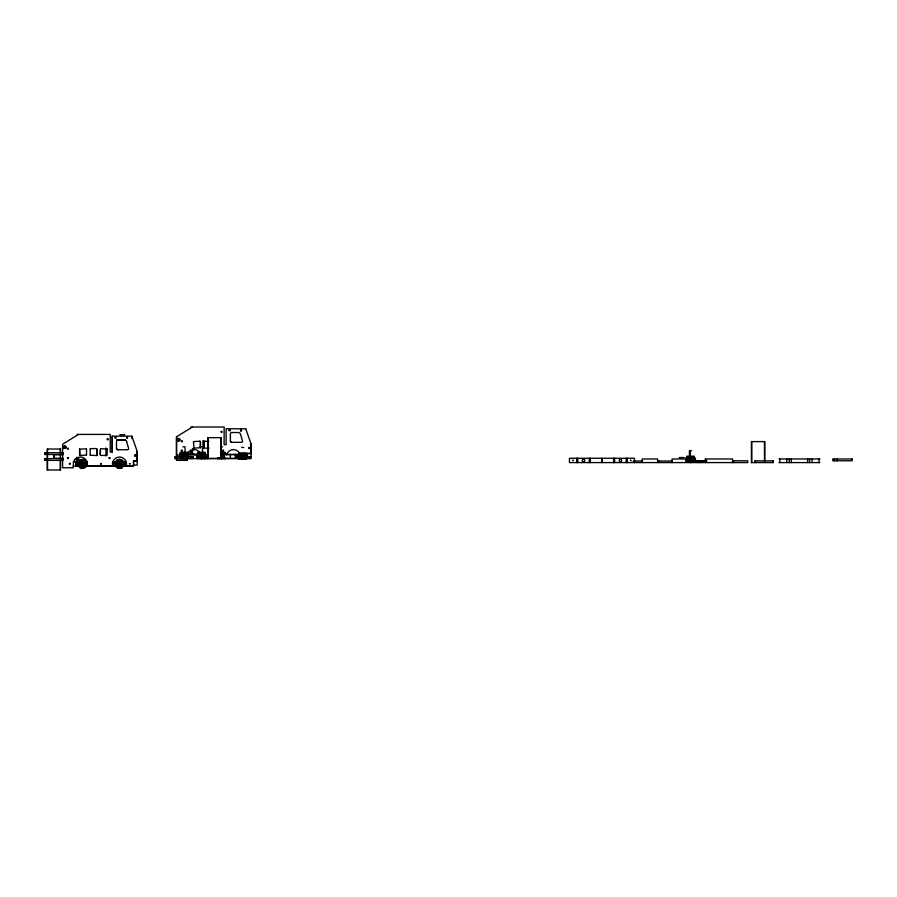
<?xml version="1.0" encoding="UTF-8"?>
<svg xmlns="http://www.w3.org/2000/svg" width="897" height="897" viewBox="0 0 897 897"><rect width="100%" height="100%" fill="white"/><g stroke="black" fill="none" stroke-linecap="round" stroke-linejoin="round"><path stroke-width="1.35" d="M81.358 463.704C85.058 467.886 82.816 459.713 81.235 463.771M692.977 461.843C694.648 455.844 690.847 455.676 692.013 461.865M694.099 461.865C696.195 457.818 693.089 453.983 693.684 461.854M86.516 454.936L86.549 449.094M97.033 455.115L97.145 449.296L96.472 448.578M199.796 441.178L200.457 441.795L200.311 447.805M79.598 449.195L79.934 455.474L86.549 455.026M100.296 449.195L100.24 454.925L100.621 448.691L107.203 448.982M193.427 441.795L194.055 448.164M204.056 441.795L204.045 447.446M181.306 457.022A1.805 0.897 -90 0 1 181.261 456.472C179.927 452.48 183.885 452.436 182.136 456.472A1.805 0.897 -90 0 0 182.181 457.022M199.022 458.636L199.022 457.918A1.805 0.897 -90 0 1 198.663 456.472C197.329 452.48 201.253 452.447 199.538 456.472A1.805 0.897 -90 0 0 199.896 457.918L199.896 458.636M240.362 459.242L240.362 458.524A1.805 0.897 -90 0 1 240.004 457.089C238.613 453.131 242.706 452.996 240.878 457.089A1.805 0.897 -90 0 0 241.237 458.524L241.237 459.242M688.167 461.865C686.216 456.203 690.185 455.373 689.042 461.865M228.993 430.201L230.114 430.739M240.452 430.358L241.282 429.798L241.551 430.739M97.134 454.936L96.461 455.564L90.171 455.16M90.216 448.993L90.193 455.093M179.86 457.022A1.805 1.559 -90 0 1 179.781 456.472C179.209 452.492 181.564 452.48 180.286 456.472A1.805 1.559 -90 0 0 180.364 457.022M197.8 458.636L197.8 457.918A1.805 1.559 -90 0 1 197.172 456.472C196.611 452.492 198.955 452.48 197.676 456.472A1.805 1.559 -90 0 0 198.304 457.918L198.304 458.636M238.524 454.656L239.645 453.938L238.524 454.656L238.524 457.089A1.805 1.559 -90 0 0 239.14 458.524L239.14 459.242M686.956 461.865C684.972 457.605 687.797 454.151 687.461 461.865M81.952 467.707C77.568 467.359 77.568 460.385 81.952 460.026L81.919 459.309L82.961 459.309L82.961 460.026C87.917 460.486 86.796 468.548 81.919 467.707A3.868 3.868 0 0 1 79.16 461.787A3.868 3.868 0 0 1 85.686 461.787A3.868 3.868 0 0 1 82.928 467.707L82.928 468.425L81.919 468.425M121.891 466.933L118.931 467.707A3.868 3.868 0 0 1 116.453 466.227L115.691 463.357L116.453 461.507L115.747 461.148L115.242 462.022L115.948 462.381M123.102 465.352L123.73 465.711L123.136 466.586L122.508 466.227L123.371 463.357L121.801 460.8L122.25 460.172L121.286 459.668M80.999 463.648L81.302 462.964M118.101 463.648L118.404 462.964M200.356 447.715L193.92 448.141M79.553 449.094L86.404 448.904M100.856 463.446C102.74 464.915 99.791 461.966 100.935 466.036M228.937 430.201L230.204 430.268M240.497 430.044L240.609 430.818M90.16 448.993L90.967 448.578M193.483 441.593L200.042 441.234M204.157 441.503L204.045 447.525M80.091 466.933L79.71 467.561L80.607 468.066L80.977 467.438L80.584 468.066M83.903 460.296L84.296 459.668L85.17 460.172L84.811 460.8L85.137 460.172M117.686 459.668L116.722 460.172L117.081 460.8L121.375 459.668M117.597 468.066L118.045 467.438L120.03 468.425L120.03 467.707A3.868 3.868 0 0 0 123.304 463.031A3.868 3.868 0 0 0 118.37 460.172A3.868 3.868 0 0 0 115.948 465.352L115.332 465.711L115.836 466.586L116.453 466.227M204.101 441.503L204.864 441.178M118.841 464.848L118.841 464.848A1.166 1.166 0 0 1 118.718 463.02A1.166 1.166 0 0 1 120.557 463.3A1.166 1.166 0 0 1 119.806 465.005M109.647 458.502L109.793 457.75M229.957 430.863L230.148 430.268M241.607 430.739L240.676 430.919M204.157 441.425L208.878 441.178M116.363 461.507L118.045 460.296L117.597 459.668M121.801 466.933L122.25 467.561L121.286 468.066L120.916 467.438L122.597 466.227M96.932 455.351L96.36 455.564M75.303 459.073L80.304 457.022A6.997 6.997 0 0 1 87.065 462.213L87.301 465.823L112.529 465.823M75.359 459.073L76.817 457.963A6.997 6.997 0 0 0 73.319 464.018L73.319 467.763L62.599 467.763L62.599 444.25L78.544 434.417M189.2 451.673L194.201 449.621A6.997 6.997 0 0 1 199.145 451.673M109.703 458.502L108.694 457.829L109.905 457.907M192.44 427.017L176.485 436.85L176.485 460.363L187.204 460.363L187.204 457.862M80.091 460.8L79.71 460.172L80.584 459.668L80.977 460.296M79.732 460.172L80.607 459.668M78.846 465.352L78.218 465.711L78.757 466.586L79.385 466.227M85.495 461.507L86.146 461.148M86 462.381L86.65 462.022L86.112 461.148M122.508 461.507L123.225 461.148L123.73 462.022L123.102 462.381M122.25 467.561L121.375 468.066L121.005 467.438M238.882 453.938L238.165 457.089A1.805 1.805 0 0 0 238.882 458.524L238.882 459.242L246.552 459.242L246.462 456.831M686.687 457.268C685.185 457.93 685.106 461.361 686.687 461.865C690.129 463.043 698.83 463.065 694.368 457.268M180.14 453.321L179.422 456.472A1.805 1.805 0 0 0 179.512 457.022M197.542 453.321L196.813 456.472A1.805 1.805 0 0 0 197.542 457.918L197.542 458.636M601.954 460.06L601.954 460.778L601.954 458.266M96.259 448.578L90.743 448.578M190.859 427.017L224.149 427.017L224.093 444.632L226.145 444.632L226.089 428.766L245.778 428.766M76.974 434.417L110.253 434.417L110.196 452.032L112.26 452.032L112.26 436.166L131.881 436.166L137.028 450.899L136.972 460.778M119.761 434.731L124.806 434.731M221.189 437.658L207.88 437.658L207.824 458.636M116.834 439.765L125.008 439.765M751.473 441.604L764.782 441.604L764.827 461.181M231.931 442.344L241.338 442.344A1.166 1.166 0 0 0 242.47 440.853L240.497 434.148A2.22 2.22 0 0 0 238.355 432.533L231.673 432.533A1.323 1.323 0 0 0 230.417 433.845L230.361 440.763A1.581 1.581 0 0 0 231.931 442.344A1.581 1.581 0 0 1 230.417 440.763M182.91 446.841L185.051 446.841L185.051 452.245M200.3 446.841L202.453 446.841L202.453 452.245M221.032 446.841L222.546 446.841M241.641 447.457L243.793 447.457M63.833 447.816L65.627 447.816M209.124 448.164L204.561 448.164L203.989 447.525M691.654 450.787L689.401 450.787L689.49 456.192M180.14 452.245L187.821 452.245M197.542 452.245L205.211 452.245M220.965 452.245L225.304 452.245M238.882 452.85L246.552 452.85M220.965 453.321L221.974 453.321L221.974 454.039L220.965 454.039M245.722 428.766L250.925 443.488L250.925 453.377L247.381 453.377L247.494 457.694M188.819 453.59L193.853 453.59M247.494 453.557L251.104 453.557M181.261 454.039L182.136 454.039M183.481 454.039L184.49 454.039M186.699 454.039L185.466 453.321L186.699 454.039L186.699 456.472A1.805 0.897 -90 0 1 186.654 457.022M188.179 454.039L187.047 453.321L188.179 454.039L188.179 456.472A1.805 1.559 -90 0 1 188.112 457.022M198.663 454.039L199.538 454.039M200.872 454.039L201.881 454.039M204.09 454.039L202.857 453.321L204.09 454.039L204.09 456.472A1.805 0.897 -90 0 1 203.731 457.918L203.731 458.636M205.581 454.039L204.449 453.321L205.581 454.039L205.581 456.472A1.805 1.559 -90 0 1 204.953 457.918L204.953 458.636M189.536 454.308L198.293 454.308M226.47 454.308L239.039 454.308L239.039 458.636M63.272 454.678L53.932 454.678L53.932 458.277L63.272 458.277M240.004 454.656L240.878 454.656M242.212 454.656L243.222 454.656M245.43 454.656L244.197 453.938L245.43 454.656L245.43 457.089A1.805 0.897 -90 0 1 245.072 458.524L245.072 459.242M246.922 454.656L245.789 453.938L246.922 454.656L246.922 457.089A1.805 1.559 -90 0 1 246.294 458.524L246.294 459.242M207.454 454.745L208.44 454.745M220.595 454.745L237.066 454.745M176.541 455.037L179.232 455.037M187.305 455.037L196.712 455.037M686.687 456.192L694.368 456.192M179.422 456.472L180.914 456.472M181.261 456.472L182.506 456.472M183.481 456.472L184.49 456.472M185.466 456.472L186.699 456.472M187.047 456.472L188.538 456.472L187.821 453.321M196.813 456.472L198.304 456.472M198.663 456.472L199.896 456.472M200.872 456.472L201.881 456.472M202.857 456.472L204.09 456.472M204.449 456.472L205.929 456.472L205.211 453.321M175.162 456.685L193.068 456.685L193.124 458.423L175.162 458.423M236.976 456.831L239.701 456.831M247.09 456.831L250.925 456.831L250.925 458.636L245.789 458.524L245.789 459.242M688.907 456.932L692.013 456.82M238.165 457.089L239.645 457.089M240.004 457.089L241.237 457.089M242.212 457.089L243.222 457.089M244.197 457.089L245.43 457.089M245.789 457.089L247.28 457.089L246.552 453.938M690.017 457.268L691.038 457.268L691.038 461.843M679.063 457.537L684.108 457.537M199.022 457.918L203.731 457.918M200.872 457.918L201.018 458.636M201.881 457.918L201.735 458.636M202.857 458.636L202.98 457.918M204.449 458.636L204.953 457.918M185.444 458.008L182.427 457.93L182.506 458.636M190.859 457.986L192.451 457.986M219.922 458.008L222.927 458.008M687.808 457.997L688.683 457.997M690.017 457.997L691.038 457.997M692.372 457.997L693.246 457.997M201.141 458.423L237.066 458.345M176.541 458.636L239.701 458.636L239.645 459.242M240.362 458.524L241.237 458.524M242.212 458.524L243.222 458.524M244.197 459.242L245.072 458.524M687.035 458.984L672.044 458.984L672.044 462.583M778.966 458.984L819.903 458.984M119.021 459.309L119.021 460.026L118.931 459.309L120.03 459.309L119.94 460.026M76.974 459.869L78.555 459.869M81.919 460.026L82.961 460.026M137.028 460.778L133.485 460.778L133.485 465.823L126.511 465.823L126.511 464.018A6.997 6.997 0 0 0 119.525 457.022A6.997 6.997 0 0 0 112.529 464.018M694.211 460.778L706.937 460.778M755.106 460.856L773.012 460.856M137.207 460.957L133.608 460.957L133.608 465.095L137.207 465.095L137.207 451.628M633.181 461.002L642.6 461.002M657.49 461.002L672.302 461.002M695.343 461.002L706.062 461.002M687.808 461.148L688.683 461.148M690.017 461.148L691.038 461.148M692.372 461.148L693.246 461.148M73.24 461.72L79.272 461.72M112.574 461.72L116.184 461.72M122.586 461.72L126.219 461.72L126.219 466.036M751.473 462.583L773.012 462.583M778.966 462.583L819.903 462.583M78.588 463.357L77.871 463.357L77.871 464.377L78.588 464.377M86.258 463.357L86.975 463.357L86.975 464.377L86.258 464.377M115.691 463.357L114.973 463.357L114.973 464.377L115.691 464.377M123.371 463.357L124.089 463.357L124.089 464.377L123.371 464.377M73.24 466.036L80.562 466.036M84.396 466.036L117.462 466.036M121.308 466.036L133.429 466.036M225.304 453.321L226.033 454.039M82.098 464.994L81.818 464.87A1.166 1.166 0 0 1 81.291 464.141M100.576 455.474L107.068 455.351L107.248 449.094M120.916 460.296L121.891 460.8M117.081 466.933L118.045 467.438M117.686 468.066L116.363 466.227M79.385 461.507L78.734 461.148L78.218 462.022L78.846 462.381M86 465.352L86.628 465.711L86.112 466.586L85.495 466.227L86.146 466.586M123.136 461.148L123.64 462.022M116.812 460.172L117.171 460.8M115.242 465.711L115.747 466.586M84.778 466.933L85.17 467.561L84.262 468.066L83.903 467.438M86.314 460.52L87.065 462.213M221.111 441.593L221.178 447.446M126.6 441.548L128.574 448.253A1.166 1.166 0 0 1 127.452 449.745L118.034 449.745A1.581 1.581 0 0 1 116.464 448.164L116.52 441.246A1.323 1.323 0 0 1 117.787 439.934L124.526 439.934A2.22 2.22 0 0 1 126.656 441.548M837.249 458.984L837.249 460.778M834.21 458.984L834.21 460.778M819.051 458.984L819.051 462.583M812.054 458.984L812.054 462.583M809.576 458.984L809.576 462.583M807.625 458.984L807.625 462.583M791.244 458.984L791.244 462.583M789.304 458.984L789.304 462.583M786.826 458.984L786.826 462.583M779.818 458.984L779.818 462.583M773.068 460.856L773.068 462.583M772.709 460.856L772.709 462.583M764.468 441.604L764.468 461.181M755.42 460.856L755.42 462.583M755.061 460.856L755.061 462.583M751.776 441.604L751.776 462.583M751.417 441.604L751.417 462.583M733.589 462.583L733.724 460.778L747.739 460.778L747.739 462.583L569.46 462.583L569.46 458.266L634.459 458.266L634.459 462.583M732.535 462.583L732.535 458.984L705.378 458.984L705.378 461.383M705.524 458.984L705.524 462.583M700.142 460.778L700.142 462.583M698.146 460.778L698.146 462.583M690.354 450.787L690.354 456.192M690.017 456.192L690.017 461.843M689.815 450.787L689.815 456.192M658.757 461.002L658.757 462.583M657.636 462.583L657.636 458.984L642.162 458.984L642.162 462.583M627.25 458.266L627.25 462.583M626.173 458.266L626.173 462.583M614.647 458.266L614.647 462.583M613.57 458.266L613.57 462.583M601.954 460.778L601.954 462.583M590.349 458.266L590.349 462.583M589.273 458.266L589.273 462.583M577.746 458.266L577.746 462.583M576.67 458.266L576.67 462.583M251.104 444.228L251.104 457.694M250.857 443.488L250.857 453.377M249.501 456.831L249.501 458.636M246.417 454.656L246.417 457.089A1.805 1.559 -90 0 1 245.789 458.524M244.556 454.656L244.556 457.089A1.805 0.897 -90 0 1 244.197 458.524M243.222 459.242L243.222 453.938L242.212 453.938L242.212 459.242M242.717 458.524L242.717 459.242M242.358 458.524L242.358 459.242M236.909 454.745L236.909 458.345M235.339 454.745L235.339 458.345M230.394 454.745L230.394 458.345M225.304 457.918L225.304 458.636M225.046 457.918L225.046 458.636M224.542 457.918L224.542 458.636M224.362 454.745L224.362 458.345M224.104 454.745L224.104 458.345M223.824 457.918L223.824 458.636M222.949 457.918L222.949 458.636M222.736 454.745L222.736 458.345M221.974 457.918L221.974 458.636M221.828 457.918L221.828 458.636M221.469 457.918L221.469 458.636M221.245 437.658L221.245 458.636M221.111 457.918L221.111 458.636M220.886 437.658L220.965 458.636M219.989 457.918L219.989 458.636M219.115 457.918L219.115 458.636M218.397 457.918L218.397 458.636M217.893 457.918L217.893 458.636M217.635 457.918L217.635 458.636M208.194 437.658L208.194 458.636M207.599 454.745L207.599 458.345M206.131 455.037L206.131 458.636M205.211 458.636L205.211 457.918A1.805 1.805 0 0 0 205.929 456.472M205.065 454.039L205.065 456.472A1.805 1.559 -90 0 1 204.449 457.918M203.361 440.674L203.417 447.491M203.238 440.517L203.238 448.623M203.215 454.039L203.215 456.472A1.805 0.897 -90 0 1 202.857 457.918M201.881 458.636L201.881 453.321L200.872 453.321L200.872 458.636M201.466 458.008L201.377 458.636M200.412 441.896L200.412 447.446M192.754 456.685L192.754 458.423M192.451 448.455L192.451 452.469L190.859 452.469L190.859 449.789M187.821 457.918L187.821 458.636M187.675 454.039L187.675 456.472A1.805 1.559 -90 0 1 187.608 457.022M187.563 457.918L187.563 458.636M187.148 457.862L187.148 460.363M186.341 457.918L186.341 458.636M185.825 454.039L185.825 456.472A1.805 0.897 -90 0 1 185.78 457.022M185.466 457.918L185.466 458.636M184.49 457.022L184.49 453.321L183.481 453.321L183.481 457.022M184.49 457.918L184.49 458.636M184.345 457.918L184.345 458.636M184.064 458.008L183.986 458.636M183.481 457.918L183.627 458.636M181.62 457.918L181.62 458.636M180.914 457.918L180.914 458.636M180.409 457.918L180.409 458.636M180.14 457.918L180.14 458.636M176.541 436.85L176.541 460.363M175.476 456.685L175.476 458.423M175.117 456.685L175.117 458.423M131.825 436.166L131.825 438.566M125.143 461.72L125.143 466.036M118.931 467.707L118.931 468.425M113.627 461.72L113.627 466.036M112.54 462.796L112.54 466.036M112.192 436.166L112.192 452.032M105.924 447.917L105.924 456.024M97.089 449.296L97.089 454.846M81.919 467.707L81.952 468.425M79.586 449.296L79.586 454.846M78.555 457.19L78.555 462.628M76.974 457.19L76.974 462.628M76.716 461.72L76.716 466.036M75.64 461.72L75.64 466.036M65.627 448.534L65.627 446.392L63.833 446.392L63.833 448.534M62.498 452.738L62.498 454.465M62.498 458.636L62.498 460.363M60.604 453.209L60.604 449.016L47.238 449.016L47.193 469.983L60.559 469.983L60.604 460.195M60.346 454.678L60.346 458.277M60.245 449.016L60.245 453.209M60.245 460.195L60.245 469.983M54.302 454.678L54.302 458.277M47.552 449.016L47.552 469.983M45.209 452.738L45.209 454.465M45.209 458.636L45.209 460.363M226.661 454.813A6.997 6.997 0 0 1 239.477 453.12M188.146 453.12A6.997 6.997 0 0 1 190.702 450.563M239.645 458.524A1.805 1.559 -90 0 1 239.028 457.089M247.28 457.089A1.805 1.805 0 0 1 246.552 458.524M188.538 456.472A1.805 1.805 0 0 1 188.448 457.022M81.425 463.256A1.166 1.166 0 0 1 83.264 463.054A1.166 1.166 0 0 1 82.984 464.893M118.101 449.745A1.581 1.581 0 0 1 116.52 448.164M118.46 463.704C120.22 467.662 121.342 460.464 118.46 463.704M129.482 463.783C131.231 463.973 129.717 463.659 129.482 463.783M135.088 454.902L135.716 455.071L135.088 454.902M248.985 447.491C249.265 450.406 249.018 447.267 248.985 447.491M572.712 460.329L573.407 460.52L572.712 460.329M630.501 460.329L631.163 460.598L630.546 460.239M85.664 463.94L85.529 464.781A3.24 3.24 0 0 1 80.281 466.305A3.24 3.24 0 0 1 81.122 460.901A3.24 3.24 0 0 1 85.664 463.94M122.766 463.94L122.642 464.781A3.24 3.24 0 0 1 117.395 466.305A3.24 3.24 0 0 1 118.225 460.901A3.24 3.24 0 0 1 122.766 463.94M67.41 448.5C68.037 450.956 69.383 446.919 67.41 448.5M67.41 457.829C68.037 460.273 69.383 456.248 67.41 457.829M69.349 463.592C69.966 466.036 71.312 462 69.349 463.592M107.225 439.149C107.853 441.593 109.199 437.568 107.225 439.149M115.096 437.601C115.679 440.046 117.126 436.02 115.096 437.601M126.589 437.601C127.206 440.046 128.563 436.02 126.589 437.601M134.539 455.598C135.167 458.053 136.512 454.017 134.539 455.598M181.306 441.1C181.934 443.555 183.28 439.519 181.306 441.1M181.306 450.429C181.934 452.873 183.28 448.848 181.306 450.429M221.122 431.749C221.738 434.193 223.084 430.168 221.122 431.749M222.579 450.429C223.207 452.873 224.553 448.848 222.579 450.429M62.801 452.738L44.895 452.738L44.85 454.465L62.801 454.465L62.857 452.738M223.824 453.321C221.57 453.232 225.136 454.701 223.824 453.321M225.046 453.321L225.674 454.039L225.046 453.321M62.801 458.636L44.895 458.636L44.85 460.363L62.801 460.363L62.857 458.636M852.15 458.984L832.786 458.984L832.786 460.778L852.15 460.778L852.15 458.984M178.021 440.707A1.189 1.189 0 0 0 179.792 439.676A1.189 1.189 0 0 0 178.077 438.655A1.189 1.189 0 0 0 178.077 440.707A1.189 1.189 0 0 0 179.86 439.676A1.189 1.189 0 0 0 178.021 438.655A1.189 1.189 0 0 0 178.021 440.707M81.212 465.857A2.332 2.332 0 0 0 84.755 463.917A2.332 2.332 0 0 0 81.302 461.82A2.332 2.332 0 0 0 81.212 465.857M81.515 464.994A1.435 1.435 0 0 0 83.847 464.085A1.435 1.435 0 0 0 81.907 462.527A1.435 1.435 0 0 0 81.515 464.994M64.18 448.108A1.189 1.189 0 0 0 65.963 447.087A1.189 1.189 0 0 0 64.18 446.056A1.189 1.189 0 0 0 64.18 448.108M118.314 465.857A2.332 2.332 0 0 0 121.857 463.917A2.332 2.332 0 0 0 118.415 461.82A2.332 2.332 0 0 0 118.314 465.857M118.628 464.994A1.435 1.435 0 0 0 120.949 464.085A1.435 1.435 0 0 0 119.009 462.527A1.435 1.435 0 0 0 118.628 464.994M582.882 461.518A1.256 1.256 0 0 0 584.766 460.419A1.256 1.256 0 0 0 582.882 459.331A1.256 1.256 0 0 0 582.882 461.518M619.782 461.518A1.256 1.256 0 0 0 621.677 460.419A1.256 1.256 0 0 0 619.782 459.331A1.256 1.256 0 0 0 619.782 461.518"/></g></svg>
